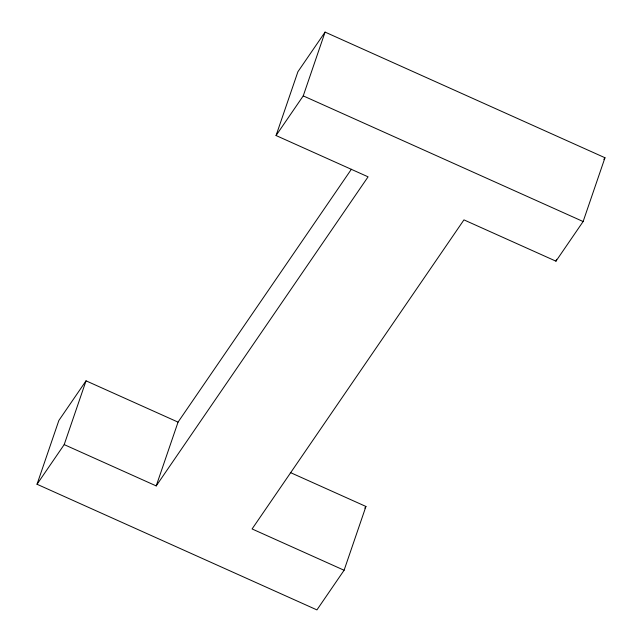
<?xml version="1.0" encoding="UTF-8"?>
<svg xmlns="http://www.w3.org/2000/svg" width="642" height="642" viewBox="0 0 642 642"><rect width="100%" height="100%" fill="white"/><g stroke="black" fill="none" stroke-linecap="round" stroke-linejoin="round"><path stroke-width="0.96" d="M290.328 472.528L365.94 506.466L344.096 570.256L316.923 609.9L37.027 484.253L58.863 420.47L86.044 380.826L178.051 422.123L351.391 169.247M37.027 484.253L64.2 444.609L86.044 380.826M64.2 444.609L156.207 485.914L368.075 176.831L276.06 135.534L297.904 71.743L325.077 32.1L604.973 157.747L583.137 221.53L555.956 261.174L463.949 219.877L252.089 528.952L344.096 570.256M156.207 485.914L178.051 422.123M276.06 135.534L303.241 95.883L325.077 32.1M555.956 261.174L556.606 259.296M364.8 508.119L365.94 506.466M603.841 159.393L604.973 157.747M303.241 95.883L583.137 221.53"/></g></svg>
